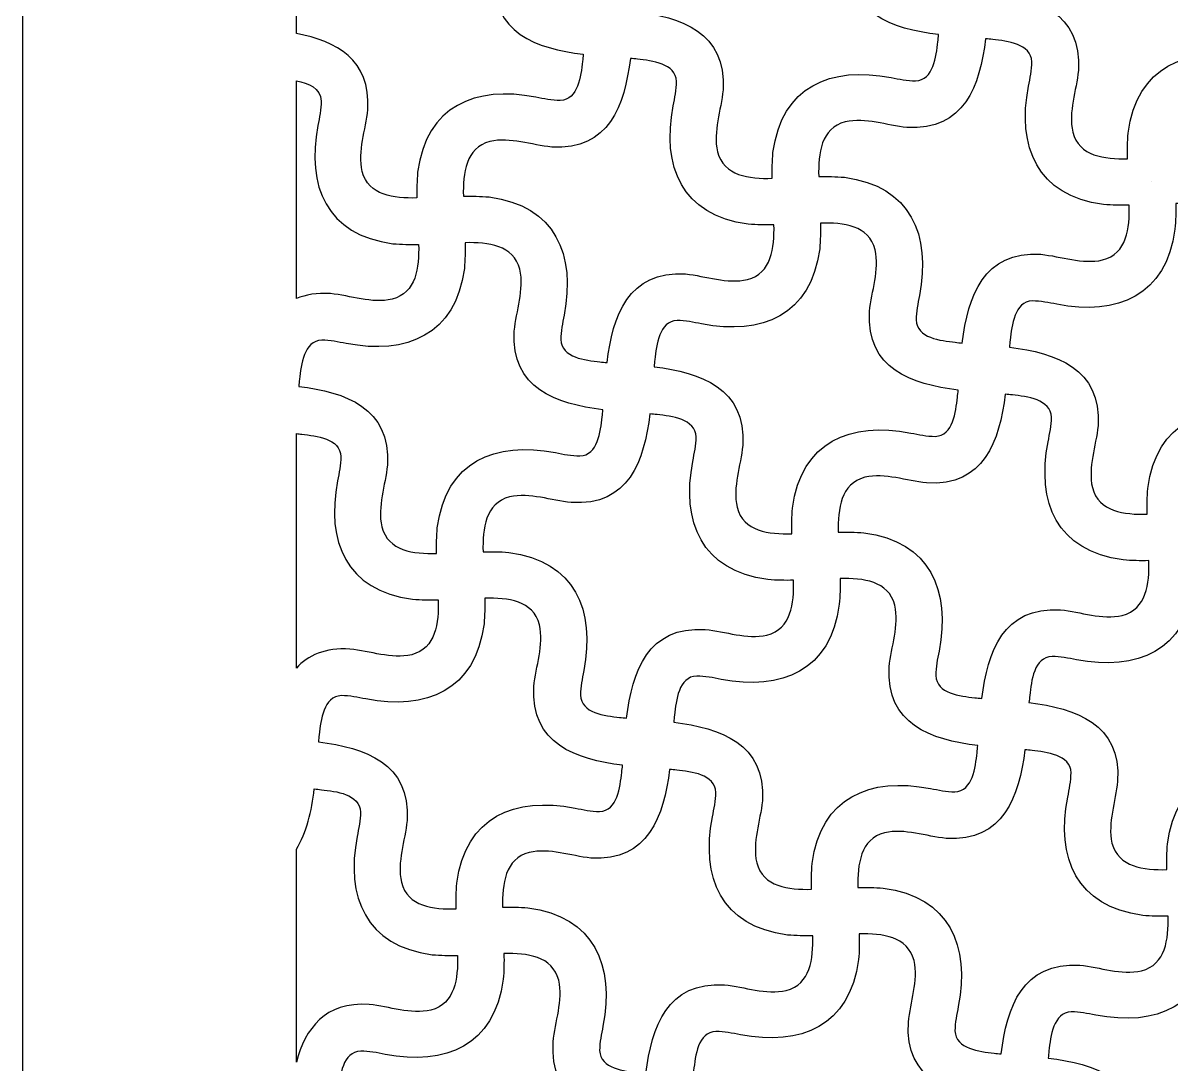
# Model space of a CAD drawing. Header units: centimetres. Extents: x -9.1 to 8.1, y -13.8 to 13.3.
# Drawn here: x -9.087 to -5.467, y -0.747 to 2.534 of the extents above; entities that cross this region are included whole.
import ezdxf

# ---------------------------------------------------------------- set-up
doc = ezdxf.new("R2010")
doc.units = ezdxf.units.CM
doc.header["$MEASUREMENT"] = 0
doc.layers.add('layer 1', color=7, linetype='Continuous')

msp = doc.modelspace()

# ---------------------------------------------------------------- linework, layer by layer
at = {"layer": 'layer 1', "color": 177}
msp.add_open_spline([(-1.69795, 13.32705), (-4.16105, 13.32705), (-6.62414, 13.32705), (-9.08724, 13.32705), (-9.08724, 13.32705), (-9.08724, 5.09483), (-9.08724, -3.13739), (-9.08724, -11.36961), (-9.08724, -11.36961), (-9.08722, -11.36961), (-9.0872, -11.36961), (-9.08718, -11.36961), (-9.08718, -11.36961), (-9.08718, -12.16875), (-9.08718, -12.96789), (-9.08718, -13.76703), (-9.08718, -13.76703), (-8.79982, -13.76703), (-8.51246, -13.76703), (-8.2251, -13.76703), (-8.2251, -13.76703), (-8.2251, -13.64388), (-8.2251, -13.52072), (-8.2251, -13.39756), (-8.2251, -13.39756), (-7.92113, -13.39756), (-7.61716, -13.39756), (-7.3132, -13.39756), (-7.3132, -13.39756), (-7.3132, -13.15691), (-7.3132, -12.91625), (-7.3132, -12.67559), (-7.3132, -12.67559), (-7.19023, -12.67314), (-7.06725, -12.67069), (-6.94428, -12.66823), (-6.94428, -12.66823), (-6.92244, -12.7305), (-6.89383, -12.78451), (-6.84631, -12.83217), (-6.84631, -12.83217), (-6.79979, -12.87884), (-6.75171, -12.90769), (-6.69523, -12.92082), (-6.69523, -12.92082), (-6.62049, -12.9382), (-6.54156, -12.93063), (-6.48156, -12.87829), (-6.48156, -12.87829), (-6.4235, -12.82762), (-6.39, -12.74648), (-6.37796, -12.66908), (-6.37796, -12.66908), (-6.34361, -12.67255), (-6.31439, -12.67175), (-6.28683, -12.6678), (-6.28683, -12.6678), (-6.1493, -12.64812), (-6.08434, -12.5611), (-6.07273, -12.42988), (-6.07273, -12.42988), (-6.06989, -12.39772), (-6.07215, -12.36598), (-6.08236, -12.33803), (-6.08236, -12.33803), (-6.0802, -12.33857), (-6.07804, -12.33911), (-6.07588, -12.33965), (-6.07588, -12.33965), (-6.02735, -12.35643), (-5.97882, -12.37321), (-5.93029, -12.38999), (-5.93029, -12.38999), (-5.90117, -12.68736), (-5.67154, -12.91889), (-5.39256, -12.91889), (-5.39256, -12.91889), (-5.11359, -12.91889), (-4.88395, -12.68736), (-4.85483, -12.38999), (-4.85483, -12.38999), (-4.8063, -12.37321), (-4.75777, -12.35643), (-4.70924, -12.33965), (-4.70924, -12.33965), (-4.70708, -12.33911), (-4.70492, -12.33857), (-4.70276, -12.33803), (-4.70276, -12.33803), (-4.71298, -12.36598), (-4.71524, -12.39772), (-4.71239, -12.42988), (-4.71239, -12.42988), (-4.70078, -12.5611), (-4.63583, -12.64812), (-4.4983, -12.6678), (-4.4983, -12.6678), (-4.47074, -12.67175), (-4.44152, -12.67255), (-4.40717, -12.66908), (-4.40717, -12.66908), (-4.39513, -12.74648), (-4.36163, -12.82762), (-4.30356, -12.87829), (-4.30356, -12.87829), (-4.24356, -12.93063), (-4.16463, -12.9382), (-4.0899, -12.92082), (-4.0899, -12.92082), (-4.03342, -12.90769), (-3.98534, -12.87884), (-3.93881, -12.83217), (-3.93881, -12.83217), (-3.8913, -12.78451), (-3.86269, -12.7305), (-3.84085, -12.66823), (-3.84085, -12.66823), (-3.71787, -12.67069), (-3.5949, -12.67314), (-3.47192, -12.67559), (-3.47192, -12.67559), (-3.47192, -12.91625), (-3.47192, -13.15691), (-3.47192, -13.39756), (-3.47192, -13.39756), (-3.16796, -13.39756), (-2.864, -13.39756), (-2.56003, -13.39756), (-2.56003, -13.39756), (-2.56003, -13.52072), (-2.56003, -13.64388), (-2.56003, -13.76703), (-2.56003, -13.76703), (-2.27267, -13.76703), (-1.98531, -13.76703), (-1.69795, -13.76703), (-1.69795, -13.76703), (-1.69795, -12.96789), (-1.69795, -12.16875), (-1.69795, -11.36961), (-1.69795, -11.36961), (-1.69795, -3.13739), (-1.69795, 5.09483), (-1.69795, 13.32705)], degree=3, knots=[0, 0, 0, 0, 0.027027, 0.027027, 0.027027, 0.027027, 0.0540541, 0.0540541, 0.0540541, 0.0540541, 0.0810811, 0.0810811, 0.0810811, 0.0810811, 0.1081081, 0.1081081, 0.1081081, 0.1081081, 0.1351351, 0.1351351, 0.1351351, 0.1351351, 0.1621622, 0.1621622, 0.1621622, 0.1621622, 0.1891892, 0.1891892, 0.1891892, 0.1891892, 0.2162162, 0.2162162, 0.2162162, 0.2162162, 0.2432432, 0.2432432, 0.2432432, 0.2432432, 0.2702703, 0.2702703, 0.2702703, 0.2702703, 0.2972973, 0.2972973, 0.2972973, 0.2972973, 0.3243243, 0.3243243, 0.3243243, 0.3243243, 0.3513514, 0.3513514, 0.3513514, 0.3513514, 0.3783784, 0.3783784, 0.3783784, 0.3783784, 0.4054054, 0.4054054, 0.4054054, 0.4054054, 0.4324324, 0.4324324, 0.4324324, 0.4324324, 0.4594595, 0.4594595, 0.4594595, 0.4594595, 0.4864865, 0.4864865, 0.4864865, 0.4864865, 0.5135135, 0.5135135, 0.5135135, 0.5135135, 0.5405405, 0.5405405, 0.5405405, 0.5405405, 0.5675676, 0.5675676, 0.5675676, 0.5675676, 0.5945946, 0.5945946, 0.5945946, 0.5945946, 0.6216216, 0.6216216, 0.6216216, 0.6216216, 0.6486486, 0.6486486, 0.6486486, 0.6486486, 0.6756757, 0.6756757, 0.6756757, 0.6756757, 0.7027027, 0.7027027, 0.7027027, 0.7027027, 0.7297297, 0.7297297, 0.7297297, 0.7297297, 0.7567568, 0.7567568, 0.7567568, 0.7567568, 0.7837838, 0.7837838, 0.7837838, 0.7837838, 0.8108108, 0.8108108, 0.8108108, 0.8108108, 0.8378378, 0.8378378, 0.8378378, 0.8378378, 0.8648649, 0.8648649, 0.8648649, 0.8648649, 0.8918919, 0.8918919, 0.8918919, 0.8918919, 0.9189189, 0.9189189, 0.9189189, 0.9189189, 0.9459459, 0.9459459, 0.9459459, 0.9459459, 1, 1, 1, 1], dxfattribs=at)
at = {"layer": 'layer 1', "color": 7}
for points, knots in [([(-5.604, 2.10669), (-5.67689, 2.10499), (-5.7565, 2.11392), (-5.77678, 2.19053), (-5.77678, 2.19053), (-5.79093, 2.25503), (-5.76539, 2.32096), (-5.75893, 2.38515), (-5.75893, 2.38515), (-5.74807, 2.5665), (-5.89118, 2.61489), (-6.03851, 2.63317), (-6.03851, 2.63317), (-6.0378, 2.64076), (-6.03705, 2.64826), (-6.03623, 2.65564), (-6.03623, 2.65564), (-6.0309, 2.70137), (-6.02313, 2.77623), (-5.96582, 2.77892), (-5.96582, 2.77892), (-5.93978, 2.77862), (-5.91431, 2.77328), (-5.88882, 2.76833), (-5.88882, 2.76833), (-5.69878, 2.7317), (-5.54359, 2.7949), (-5.5162, 3.00509), (-5.5162, 3.00509), (-5.51386, 3.03218), (-5.51356, 3.05909), (-5.51402, 3.08605), (-5.51402, 3.08605), (-5.44113, 3.08774), (-5.36152, 3.0788), (-5.34124, 3.0022), (-5.34124, 3.0022), (-5.32709, 2.93768), (-5.35263, 2.87177), (-5.35908, 2.80758), (-5.35908, 2.80758), (-5.36995, 2.62622), (-5.22685, 2.57784), (-5.07952, 2.55955), (-5.07952, 2.55955), (-5.08022, 2.55198), (-5.08097, 2.54446), (-5.0818, 2.53708), (-5.0818, 2.53708), (-5.08712, 2.49136), (-5.0949, 2.4165), (-5.1522, 2.4138), (-5.1522, 2.4138), (-5.17825, 2.41411), (-5.20372, 2.41945), (-5.2292, 2.42439), (-5.2292, 2.42439), (-5.41924, 2.46103), (-5.57443, 2.39781), (-5.60182, 2.18764), (-5.60182, 2.18764), (-5.60416, 2.16055), (-5.60446, 2.13364), (-5.604, 2.10669)], [0, 0, 0, 0, 0.0588235, 0.0588235, 0.0588235, 0.0588235, 0.1176471, 0.1176471, 0.1176471, 0.1176471, 0.1764706, 0.1764706, 0.1764706, 0.1764706, 0.2352941, 0.2352941, 0.2352941, 0.2352941, 0.2941176, 0.2941176, 0.2941176, 0.2941176, 0.3529412, 0.3529412, 0.3529412, 0.3529412, 0.4117647, 0.4117647, 0.4117647, 0.4117647, 0.4705882, 0.4705882, 0.4705882, 0.4705882, 0.5294118, 0.5294118, 0.5294118, 0.5294118, 0.5882353, 0.5882353, 0.5882353, 0.5882353, 0.6470588, 0.6470588, 0.6470588, 0.6470588, 0.7058824, 0.7058824, 0.7058824, 0.7058824, 0.7647059, 0.7647059, 0.7647059, 0.7647059, 0.8235294, 0.8235294, 0.8235294, 0.8235294, 0.8823529, 0.8823529, 0.8823529, 0.8823529, 1, 1, 1, 1]), ([(-7.15892, 2.5713), (-7.15822, 2.57888), (-7.15747, 2.58638), (-7.15664, 2.59377), (-7.15664, 2.59377), (-7.15132, 2.6395), (-7.14354, 2.71435), (-7.08624, 2.71704), (-7.08624, 2.71704), (-7.06019, 2.71675), (-7.03472, 2.7114), (-7.00924, 2.70646), (-7.00924, 2.70646), (-6.81918, 2.66984), (-6.66401, 2.73303), (-6.63662, 2.94322), (-6.63662, 2.94322), (-6.63428, 2.97031), (-6.63398, 2.9972), (-6.63444, 3.02417), (-6.63444, 3.02417), (-6.56155, 3.02587), (-6.48194, 3.01693), (-6.46165, 2.94031), (-6.46165, 2.94031), (-6.44749, 2.87581), (-6.47305, 2.80988), (-6.4795, 2.74569), (-6.4795, 2.74569), (-6.49037, 2.56435), (-6.34726, 2.51595), (-6.19993, 2.49767), (-6.19993, 2.49767), (-6.20063, 2.49009), (-6.20139, 2.48259), (-6.20221, 2.4752), (-6.20221, 2.4752), (-6.20753, 2.42948), (-6.21531, 2.35462), (-6.27261, 2.35193), (-6.27261, 2.35193), (-6.29866, 2.35222), (-6.32413, 2.35757), (-6.34961, 2.36251), (-6.34961, 2.36251), (-6.53966, 2.39914), (-6.69485, 2.33594), (-6.72224, 2.12576), (-6.72224, 2.12576), (-6.72458, 2.09868), (-6.72488, 2.07176), (-6.72441, 2.04482), (-6.72441, 2.04482), (-6.79731, 2.04311), (-6.87691, 2.05204), (-6.8972, 2.12865), (-6.8972, 2.12865), (-6.91135, 2.19316), (-6.8858, 2.25909), (-6.87934, 2.32329), (-6.87934, 2.32329), (-6.86849, 2.50462), (-7.01159, 2.55302), (-7.15892, 2.5713)], [0, 0, 0, 0, 0.0588235, 0.0588235, 0.0588235, 0.0588235, 0.1176471, 0.1176471, 0.1176471, 0.1176471, 0.1764706, 0.1764706, 0.1764706, 0.1764706, 0.2352941, 0.2352941, 0.2352941, 0.2352941, 0.2941176, 0.2941176, 0.2941176, 0.2941176, 0.3529412, 0.3529412, 0.3529412, 0.3529412, 0.4117647, 0.4117647, 0.4117647, 0.4117647, 0.4705882, 0.4705882, 0.4705882, 0.4705882, 0.5294118, 0.5294118, 0.5294118, 0.5294118, 0.5882353, 0.5882353, 0.5882353, 0.5882353, 0.6470588, 0.6470588, 0.6470588, 0.6470588, 0.7058824, 0.7058824, 0.7058824, 0.7058824, 0.7647059, 0.7647059, 0.7647059, 0.7647059, 0.8235294, 0.8235294, 0.8235294, 0.8235294, 0.8823529, 0.8823529, 0.8823529, 0.8823529, 1, 1, 1, 1]), ([(-8.22515, 2.65127), (-8.22515, 2.6012), (-8.22515, 2.55113), (-8.22515, 2.50106), (-8.22515, 2.50106), (-8.09897, 2.47713), (-7.99024, 2.42033), (-7.99976, 2.26141), (-7.99976, 2.26141), (-8.00622, 2.19721), (-8.03177, 2.13128), (-8.01762, 2.06678), (-8.01762, 2.06678), (-7.99733, 1.99017), (-7.91772, 1.98123), (-7.84483, 1.98293), (-7.84483, 1.98293), (-7.84528, 2.00988), (-7.84499, 2.03679), (-7.84265, 2.06387), (-7.84265, 2.06387), (-7.81526, 2.27407), (-7.66007, 2.33727), (-7.47003, 2.30064), (-7.47003, 2.30064), (-7.44455, 2.29569), (-7.41908, 2.29034), (-7.39303, 2.29006), (-7.39303, 2.29006), (-7.33573, 2.29275), (-7.32795, 2.36761), (-7.32263, 2.41333), (-7.32263, 2.41333), (-7.3218, 2.42072), (-7.32105, 2.42822), (-7.32035, 2.43581), (-7.32035, 2.43581), (-7.46768, 2.45408), (-7.61078, 2.50248), (-7.59993, 2.68382), (-7.59993, 2.68382), (-7.59347, 2.74802), (-7.56792, 2.81394), (-7.58207, 2.87845), (-7.58207, 2.87845), (-7.60236, 2.95505), (-7.68195, 2.96398), (-7.75484, 2.96229), (-7.75484, 2.96229), (-7.75439, 2.93533), (-7.75469, 2.90842), (-7.75703, 2.88133), (-7.75703, 2.88133), (-7.78441, 2.67115), (-7.9396, 2.60795), (-8.12965, 2.64458), (-8.12965, 2.64458), (-8.15513, 2.64953), (-8.18061, 2.65486), (-8.20666, 2.65516), (-8.20666, 2.65516), (-8.21351, 2.65484), (-8.21964, 2.65349), (-8.22515, 2.65127)], [0, 0, 0, 0, 0.0588235, 0.0588235, 0.0588235, 0.0588235, 0.1176471, 0.1176471, 0.1176471, 0.1176471, 0.1764706, 0.1764706, 0.1764706, 0.1764706, 0.2352941, 0.2352941, 0.2352941, 0.2352941, 0.2941176, 0.2941176, 0.2941176, 0.2941176, 0.3529412, 0.3529412, 0.3529412, 0.3529412, 0.4117647, 0.4117647, 0.4117647, 0.4117647, 0.4705882, 0.4705882, 0.4705882, 0.4705882, 0.5294118, 0.5294118, 0.5294118, 0.5294118, 0.5882353, 0.5882353, 0.5882353, 0.5882353, 0.6470588, 0.6470588, 0.6470588, 0.6470588, 0.7058824, 0.7058824, 0.7058824, 0.7058824, 0.7647059, 0.7647059, 0.7647059, 0.7647059, 0.8235294, 0.8235294, 0.8235294, 0.8235294, 0.8823529, 0.8823529, 0.8823529, 0.8823529, 1, 1, 1, 1]), ([(-6.57795, 2.0502), (-6.57965, 2.12309), (-6.57073, 2.2027), (-6.49411, 2.223), (-6.49411, 2.223), (-6.42961, 2.23715), (-6.36368, 2.21159), (-6.29947, 2.20514), (-6.29947, 2.20514), (-6.11814, 2.19427), (-6.06975, 2.33738), (-6.05148, 2.48471), (-6.05148, 2.48471), (-6.04389, 2.48402), (-6.03639, 2.48325), (-6.029, 2.48243), (-6.029, 2.48243), (-5.98327, 2.47711), (-5.90841, 2.46933), (-5.90572, 2.41203), (-5.90572, 2.41203), (-5.90602, 2.38599), (-5.91136, 2.36051), (-5.9163, 2.33503), (-5.9163, 2.33503), (-5.95293, 2.14498), (-5.88974, 1.98979), (-5.67956, 1.9624), (-5.67956, 1.9624), (-5.65246, 1.96006), (-5.62556, 1.95976), (-5.5986, 1.96021), (-5.5986, 1.96021), (-5.5969, 1.88733), (-5.60584, 1.80774), (-5.68245, 1.78744), (-5.68245, 1.78744), (-5.74694, 1.77329), (-5.81287, 1.79885), (-5.87708, 1.8053), (-5.87708, 1.8053), (-6.05842, 1.81615), (-6.1068, 1.67305), (-6.12509, 1.52573), (-6.12509, 1.52573), (-6.13266, 1.52642), (-6.14016, 1.52717), (-6.14756, 1.528), (-6.14756, 1.528), (-6.19328, 1.53332), (-6.26814, 1.54111), (-6.27084, 1.5984), (-6.27084, 1.5984), (-6.27054, 1.62445), (-6.2652, 1.64992), (-6.26025, 1.6754), (-6.26025, 1.6754), (-6.22363, 1.86546), (-6.28683, 2.02065), (-6.49701, 2.04802), (-6.49701, 2.04802), (-6.52409, 2.05038), (-6.551, 2.05065), (-6.57795, 2.0502)], [0, 0, 0, 0, 0.0588235, 0.0588235, 0.0588235, 0.0588235, 0.1176471, 0.1176471, 0.1176471, 0.1176471, 0.1764706, 0.1764706, 0.1764706, 0.1764706, 0.2352941, 0.2352941, 0.2352941, 0.2352941, 0.2941176, 0.2941176, 0.2941176, 0.2941176, 0.3529412, 0.3529412, 0.3529412, 0.3529412, 0.4117647, 0.4117647, 0.4117647, 0.4117647, 0.4705882, 0.4705882, 0.4705882, 0.4705882, 0.5294118, 0.5294118, 0.5294118, 0.5294118, 0.5882353, 0.5882353, 0.5882353, 0.5882353, 0.6470588, 0.6470588, 0.6470588, 0.6470588, 0.7058824, 0.7058824, 0.7058824, 0.7058824, 0.7647059, 0.7647059, 0.7647059, 0.7647059, 0.8235294, 0.8235294, 0.8235294, 0.8235294, 0.8823529, 0.8823529, 0.8823529, 0.8823529, 1, 1, 1, 1]), ([(-7.69837, 1.98833), (-7.70007, 2.06122), (-7.69114, 2.14083), (-7.61453, 2.16111), (-7.61453, 2.16111), (-7.55002, 2.17528), (-7.48409, 2.14972), (-7.4199, 2.14326), (-7.4199, 2.14326), (-7.23855, 2.1324), (-7.19016, 2.27551), (-7.17188, 2.42283), (-7.17188, 2.42283), (-7.16431, 2.42213), (-7.1568, 2.42138), (-7.14942, 2.42055), (-7.14942, 2.42055), (-7.10368, 2.41523), (-7.02884, 2.40746), (-7.02613, 2.35015), (-7.02613, 2.35015), (-7.02643, 2.32411), (-7.03178, 2.29863), (-7.03671, 2.27315), (-7.03671, 2.27315), (-7.07335, 2.08311), (-7.01015, 1.92792), (-6.79998, 1.90053), (-6.79998, 1.90053), (-6.77288, 1.89819), (-6.74597, 1.89789), (-6.71902, 1.89835), (-6.71902, 1.89835), (-6.71731, 1.82546), (-6.72626, 1.74585), (-6.80287, 1.72557), (-6.80287, 1.72557), (-6.86737, 1.71142), (-6.93329, 1.73696), (-6.99749, 1.74342), (-6.99749, 1.74342), (-7.17883, 1.75428), (-7.22722, 1.61117), (-7.24549, 1.46385), (-7.24549, 1.46385), (-7.25309, 1.46456), (-7.26059, 1.4653), (-7.26798, 1.46612), (-7.26798, 1.46612), (-7.3137, 1.47145), (-7.38856, 1.47922), (-7.39125, 1.53653), (-7.39125, 1.53653), (-7.39095, 1.56257), (-7.38562, 1.58804), (-7.38067, 1.61353), (-7.38067, 1.61353), (-7.34404, 1.80358), (-7.40724, 1.95876), (-7.61742, 1.98615), (-7.61742, 1.98615), (-7.64451, 1.98849), (-7.67142, 1.98879), (-7.69837, 1.98833)], [0, 0, 0, 0, 0.0588235, 0.0588235, 0.0588235, 0.0588235, 0.1176471, 0.1176471, 0.1176471, 0.1176471, 0.1764706, 0.1764706, 0.1764706, 0.1764706, 0.2352941, 0.2352941, 0.2352941, 0.2352941, 0.2941176, 0.2941176, 0.2941176, 0.2941176, 0.3529412, 0.3529412, 0.3529412, 0.3529412, 0.4117647, 0.4117647, 0.4117647, 0.4117647, 0.4705882, 0.4705882, 0.4705882, 0.4705882, 0.5294118, 0.5294118, 0.5294118, 0.5294118, 0.5882353, 0.5882353, 0.5882353, 0.5882353, 0.6470588, 0.6470588, 0.6470588, 0.6470588, 0.7058824, 0.7058824, 0.7058824, 0.7058824, 0.7647059, 0.7647059, 0.7647059, 0.7647059, 0.8235294, 0.8235294, 0.8235294, 0.8235294, 0.8823529, 0.8823529, 0.8823529, 0.8823529, 1, 1, 1, 1]), ([(-8.22515, 2.35228), (-8.22515, 2.12338), (-8.22515, 1.89448), (-8.22515, 1.66558), (-8.22515, 1.66558), (-8.19586, 1.67813), (-8.16057, 1.68409), (-8.11791, 1.68154), (-8.11791, 1.68154), (-8.05371, 1.67509), (-7.98779, 1.64954), (-7.92328, 1.66369), (-7.92328, 1.66369), (-7.84667, 1.68398), (-7.83773, 1.76358), (-7.83942, 1.83647), (-7.83942, 1.83647), (-7.86638, 1.83602), (-7.89329, 1.8363), (-7.92038, 1.83864), (-7.92038, 1.83864), (-8.13056, 1.86604), (-8.19376, 2.02124), (-8.15713, 2.21128), (-8.15713, 2.21128), (-8.15218, 2.23676), (-8.14685, 2.26223), (-8.14655, 2.28828), (-8.14655, 2.28828), (-8.14846, 2.32896), (-8.18674, 2.34468), (-8.22515, 2.35228)], [0, 0, 0, 0, 0.1111111, 0.1111111, 0.1111111, 0.1111111, 0.2222222, 0.2222222, 0.2222222, 0.2222222, 0.3333333, 0.3333333, 0.3333333, 0.3333333, 0.4444444, 0.4444444, 0.4444444, 0.4444444, 0.5555556, 0.5555556, 0.5555556, 0.5555556, 0.6666667, 0.6666667, 0.6666667, 0.6666667, 0.7777778, 0.7777778, 0.7777778, 0.7777778, 1, 1, 1, 1]), ([(-5.52807, 2.03615), (-5.52807, 2.03615), (-5.52807, 2.03615), (-5.52807, 2.03615), (-5.52807, 2.03615), (-5.52807, 2.03615), (-5.52807, 2.03615), (-5.52807, 2.03615), (-5.52807, 2.03615), (-5.52807, 2.03615), (-5.52807, 2.03615), (-5.52807, 2.03615), (-5.52807, 2.03615), (-5.52807, 2.03615), (-5.52807, 2.03615), (-5.52807, 2.03615)], [0, 0, 0, 0, 0.2, 0.2, 0.2, 0.2, 0.4, 0.4, 0.4, 0.4, 0.6, 0.6, 0.6, 0.6, 1, 1, 1, 1]), ([(-5.54212, 0.98627), (-5.61502, 0.98457), (-5.69462, 0.99351), (-5.71491, 1.07012), (-5.71491, 1.07012), (-5.72906, 1.13463), (-5.70352, 1.20056), (-5.69705, 1.26474), (-5.69705, 1.26474), (-5.68618, 1.44609), (-5.8293, 1.49448), (-5.97662, 1.51275), (-5.97662, 1.51275), (-5.97592, 1.52035), (-5.97517, 1.52785), (-5.97435, 1.53522), (-5.97435, 1.53522), (-5.96903, 1.58096), (-5.96124, 1.65582), (-5.90395, 1.65851), (-5.90395, 1.65851), (-5.8779, 1.65821), (-5.85242, 1.65287), (-5.82695, 1.64793), (-5.82695, 1.64793), (-5.6369, 1.6113), (-5.4817, 1.6745), (-5.45432, 1.88468), (-5.45432, 1.88468), (-5.45198, 1.91176), (-5.45169, 1.93867), (-5.45215, 1.96564), (-5.45215, 1.96564), (-5.37926, 1.96733), (-5.29964, 1.95839), (-5.27936, 1.88177), (-5.27936, 1.88177), (-5.2652, 1.81728), (-5.29076, 1.75135), (-5.29721, 1.68715), (-5.29721, 1.68715), (-5.30808, 1.50581), (-5.16497, 1.45742), (-5.01764, 1.43914), (-5.01764, 1.43914), (-5.01835, 1.43155), (-5.01908, 1.42405), (-5.01992, 1.41667), (-5.01992, 1.41667), (-5.02524, 1.37094), (-5.03302, 1.29608), (-5.09032, 1.29339), (-5.09032, 1.29339), (-5.11636, 1.29369), (-5.14184, 1.29904), (-5.16733, 1.30397), (-5.16733, 1.30397), (-5.35737, 1.3406), (-5.51256, 1.2774), (-5.53995, 1.06722), (-5.53995, 1.06722), (-5.54229, 1.04013), (-5.54259, 1.01322), (-5.54212, 0.98627)], [0, 0, 0, 0, 0.0588235, 0.0588235, 0.0588235, 0.0588235, 0.1176471, 0.1176471, 0.1176471, 0.1176471, 0.1764706, 0.1764706, 0.1764706, 0.1764706, 0.2352941, 0.2352941, 0.2352941, 0.2352941, 0.2941176, 0.2941176, 0.2941176, 0.2941176, 0.3529412, 0.3529412, 0.3529412, 0.3529412, 0.4117647, 0.4117647, 0.4117647, 0.4117647, 0.4705882, 0.4705882, 0.4705882, 0.4705882, 0.5294118, 0.5294118, 0.5294118, 0.5294118, 0.5882353, 0.5882353, 0.5882353, 0.5882353, 0.6470588, 0.6470588, 0.6470588, 0.6470588, 0.7058824, 0.7058824, 0.7058824, 0.7058824, 0.7647059, 0.7647059, 0.7647059, 0.7647059, 0.8235294, 0.8235294, 0.8235294, 0.8235294, 0.8823529, 0.8823529, 0.8823529, 0.8823529, 1, 1, 1, 1]), ([(-6.66254, 0.92439), (-6.73543, 0.92268), (-6.81503, 0.93163), (-6.83533, 1.00824), (-6.83533, 1.00824), (-6.84946, 1.07274), (-6.82393, 1.13867), (-6.81747, 1.20286), (-6.81747, 1.20286), (-6.8066, 1.38421), (-6.94972, 1.4326), (-7.09703, 1.45088), (-7.09703, 1.45088), (-7.09633, 1.45846), (-7.09559, 1.46596), (-7.09477, 1.47335), (-7.09477, 1.47335), (-7.08945, 1.51908), (-7.08166, 1.59394), (-7.02437, 1.59663), (-7.02437, 1.59663), (-6.99831, 1.59633), (-6.97284, 1.59099), (-6.94735, 1.58604), (-6.94735, 1.58604), (-6.75731, 1.54942), (-6.60212, 1.61261), (-6.57473, 1.8228), (-6.57473, 1.8228), (-6.57239, 1.84989), (-6.5721, 1.8768), (-6.57255, 1.90375), (-6.57255, 1.90375), (-6.49966, 1.90545), (-6.42007, 1.89651), (-6.39977, 1.8199), (-6.39977, 1.8199), (-6.38562, 1.7554), (-6.41116, 1.68948), (-6.41762, 1.62527), (-6.41762, 1.62527), (-6.42849, 1.44393), (-6.28539, 1.39554), (-6.13806, 1.37726), (-6.13806, 1.37726), (-6.13875, 1.36968), (-6.13951, 1.36218), (-6.14034, 1.35479), (-6.14034, 1.35479), (-6.14565, 1.30907), (-6.15342, 1.23421), (-6.21074, 1.23152), (-6.21074, 1.23152), (-6.23677, 1.23182), (-6.26225, 1.23715), (-6.28774, 1.2421), (-6.28774, 1.2421), (-6.47778, 1.27872), (-6.63296, 1.21552), (-6.66036, 1.00535), (-6.66036, 1.00535), (-6.6627, 0.97826), (-6.66299, 0.95135), (-6.66254, 0.92439)], [0, 0, 0, 0, 0.0588235, 0.0588235, 0.0588235, 0.0588235, 0.1176471, 0.1176471, 0.1176471, 0.1176471, 0.1764706, 0.1764706, 0.1764706, 0.1764706, 0.2352941, 0.2352941, 0.2352941, 0.2352941, 0.2941176, 0.2941176, 0.2941176, 0.2941176, 0.3529412, 0.3529412, 0.3529412, 0.3529412, 0.4117647, 0.4117647, 0.4117647, 0.4117647, 0.4705882, 0.4705882, 0.4705882, 0.4705882, 0.5294118, 0.5294118, 0.5294118, 0.5294118, 0.5882353, 0.5882353, 0.5882353, 0.5882353, 0.6470588, 0.6470588, 0.6470588, 0.6470588, 0.7058824, 0.7058824, 0.7058824, 0.7058824, 0.7647059, 0.7647059, 0.7647059, 0.7647059, 0.8235294, 0.8235294, 0.8235294, 0.8235294, 0.8823529, 0.8823529, 0.8823529, 0.8823529, 1, 1, 1, 1]), ([(-7.78296, 0.86251), (-7.85584, 0.86081), (-7.93544, 0.86975), (-7.95574, 0.94636), (-7.95574, 0.94636), (-7.96989, 1.01087), (-7.94435, 1.0768), (-7.93788, 1.14099), (-7.93788, 1.14099), (-7.92703, 1.32234), (-8.07014, 1.37073), (-8.21745, 1.389), (-8.21745, 1.389), (-8.21676, 1.39659), (-8.21601, 1.40409), (-8.21518, 1.41148), (-8.21518, 1.41148), (-8.20986, 1.45721), (-8.20209, 1.53206), (-8.14478, 1.53476), (-8.14478, 1.53476), (-8.11874, 1.53446), (-8.09326, 1.52911), (-8.06778, 1.52417), (-8.06778, 1.52417), (-7.87774, 1.48754), (-7.72255, 1.55074), (-7.69515, 1.76093), (-7.69515, 1.76093), (-7.69281, 1.78802), (-7.69252, 1.81491), (-7.69297, 1.84188), (-7.69297, 1.84188), (-7.62008, 1.84357), (-7.54048, 1.83464), (-7.52018, 1.75802), (-7.52018, 1.75802), (-7.50603, 1.69352), (-7.53158, 1.6276), (-7.53804, 1.5634), (-7.53804, 1.5634), (-7.5489, 1.38206), (-7.40579, 1.33367), (-7.25848, 1.31539), (-7.25848, 1.31539), (-7.25916, 1.3078), (-7.25993, 1.3003), (-7.26074, 1.29291), (-7.26074, 1.29291), (-7.26606, 1.24719), (-7.27385, 1.17233), (-7.33116, 1.16964), (-7.33116, 1.16964), (-7.35719, 1.16993), (-7.38266, 1.17528), (-7.40816, 1.18022), (-7.40816, 1.18022), (-7.59819, 1.21685), (-7.75339, 1.15365), (-7.78078, 0.94347), (-7.78078, 0.94347), (-7.78312, 0.91637), (-7.78341, 0.88946), (-7.78296, 0.86251)], [0, 0, 0, 0, 0.0588235, 0.0588235, 0.0588235, 0.0588235, 0.1176471, 0.1176471, 0.1176471, 0.1176471, 0.1764706, 0.1764706, 0.1764706, 0.1764706, 0.2352941, 0.2352941, 0.2352941, 0.2352941, 0.2941176, 0.2941176, 0.2941176, 0.2941176, 0.3529412, 0.3529412, 0.3529412, 0.3529412, 0.4117647, 0.4117647, 0.4117647, 0.4117647, 0.4705882, 0.4705882, 0.4705882, 0.4705882, 0.5294118, 0.5294118, 0.5294118, 0.5294118, 0.5882353, 0.5882353, 0.5882353, 0.5882353, 0.6470588, 0.6470588, 0.6470588, 0.6470588, 0.7058824, 0.7058824, 0.7058824, 0.7058824, 0.7647059, 0.7647059, 0.7647059, 0.7647059, 0.8235294, 0.8235294, 0.8235294, 0.8235294, 0.8823529, 0.8823529, 0.8823529, 0.8823529, 1, 1, 1, 1]), ([(-6.06321, 0.40532), (-6.0708, 0.406), (-6.0783, 0.40676), (-6.08569, 0.40758), (-6.08569, 0.40758), (-6.13141, 0.4129), (-6.20627, 0.42068), (-6.20896, 0.47798), (-6.20896, 0.47798), (-6.20866, 0.50403), (-6.20331, 0.5295), (-6.19837, 0.55499), (-6.19837, 0.55499), (-6.16175, 0.74503), (-6.22495, 0.90022), (-6.43513, 0.92762), (-6.43513, 0.92762), (-6.46222, 0.92996), (-6.48913, 0.93024), (-6.51608, 0.9298), (-6.51608, 0.9298), (-6.51777, 1.00268), (-6.50885, 1.0823), (-6.43224, 1.10258), (-6.43224, 1.10258), (-6.36774, 1.11673), (-6.3018, 1.09119), (-6.2376, 1.08473), (-6.2376, 1.08473), (-6.05626, 1.07387), (-6.00788, 1.21698), (-5.98959, 1.36429), (-5.98959, 1.36429), (-5.982, 1.3636), (-5.9745, 1.36284), (-5.96711, 1.36202), (-5.96711, 1.36202), (-5.92139, 1.3567), (-5.84653, 1.34891), (-5.84384, 1.29161), (-5.84384, 1.29161), (-5.84414, 1.26558), (-5.84948, 1.24011), (-5.85442, 1.21461), (-5.85442, 1.21461), (-5.89105, 1.02457), (-5.82785, 0.86938), (-5.61767, 0.84199), (-5.61767, 0.84199), (-5.59059, 0.83965), (-5.56368, 0.83936), (-5.53673, 0.8398), (-5.53673, 0.8398), (-5.53502, 0.76692), (-5.54397, 0.68731), (-5.62058, 0.66702), (-5.62058, 0.66702), (-5.68508, 0.65287), (-5.751, 0.67842), (-5.81519, 0.68488), (-5.81519, 0.68488), (-5.99654, 0.69574), (-6.04493, 0.55263), (-6.06321, 0.40532)], [0, 0, 0, 0, 0.0588235, 0.0588235, 0.0588235, 0.0588235, 0.1176471, 0.1176471, 0.1176471, 0.1176471, 0.1764706, 0.1764706, 0.1764706, 0.1764706, 0.2352941, 0.2352941, 0.2352941, 0.2352941, 0.2941176, 0.2941176, 0.2941176, 0.2941176, 0.3529412, 0.3529412, 0.3529412, 0.3529412, 0.4117647, 0.4117647, 0.4117647, 0.4117647, 0.4705882, 0.4705882, 0.4705882, 0.4705882, 0.5294118, 0.5294118, 0.5294118, 0.5294118, 0.5882353, 0.5882353, 0.5882353, 0.5882353, 0.6470588, 0.6470588, 0.6470588, 0.6470588, 0.7058824, 0.7058824, 0.7058824, 0.7058824, 0.7647059, 0.7647059, 0.7647059, 0.7647059, 0.8235294, 0.8235294, 0.8235294, 0.8235294, 0.8823529, 0.8823529, 0.8823529, 0.8823529, 1, 1, 1, 1]), ([(-7.63649, 0.86791), (-7.6382, 0.9408), (-7.62925, 1.02041), (-7.55264, 1.0407), (-7.55264, 1.0407), (-7.48814, 1.05486), (-7.42222, 1.0293), (-7.35802, 1.02285), (-7.35802, 1.02285), (-7.17668, 1.01198), (-7.12829, 1.15509), (-7.11001, 1.30242), (-7.11001, 1.30242), (-7.10242, 1.30172), (-7.09492, 1.30096), (-7.08754, 1.30014), (-7.08754, 1.30014), (-7.04181, 1.29482), (-6.96695, 1.28704), (-6.96426, 1.22974), (-6.96426, 1.22974), (-6.96456, 1.2037), (-6.96989, 1.17822), (-6.97484, 1.15274), (-6.97484, 1.15274), (-7.01147, 0.96269), (-6.94827, 0.8075), (-6.73809, 0.78012), (-6.73809, 0.78012), (-6.711, 0.77777), (-6.68408, 0.77747), (-6.65713, 0.77792), (-6.65713, 0.77792), (-6.65544, 0.70504), (-6.66438, 0.62544), (-6.74099, 0.60515), (-6.74099, 0.60515), (-6.8055, 0.591), (-6.87142, 0.61655), (-6.93561, 0.62301), (-6.93561, 0.62301), (-7.11696, 0.63386), (-7.16534, 0.49076), (-7.18363, 0.34344), (-7.18363, 0.34344), (-7.19122, 0.34413), (-7.19872, 0.34488), (-7.20609, 0.34571), (-7.20609, 0.34571), (-7.25183, 0.35103), (-7.32669, 0.35882), (-7.32938, 0.41611), (-7.32938, 0.41611), (-7.32908, 0.44216), (-7.32373, 0.46763), (-7.3188, 0.49311), (-7.3188, 0.49311), (-7.28217, 0.68317), (-7.34537, 0.83836), (-7.55555, 0.86573), (-7.55555, 0.86573), (-7.58263, 0.86807), (-7.60954, 0.86837), (-7.63649, 0.86791)], [0, 0, 0, 0, 0.0588235, 0.0588235, 0.0588235, 0.0588235, 0.1176471, 0.1176471, 0.1176471, 0.1176471, 0.1764706, 0.1764706, 0.1764706, 0.1764706, 0.2352941, 0.2352941, 0.2352941, 0.2352941, 0.2941176, 0.2941176, 0.2941176, 0.2941176, 0.3529412, 0.3529412, 0.3529412, 0.3529412, 0.4117647, 0.4117647, 0.4117647, 0.4117647, 0.4705882, 0.4705882, 0.4705882, 0.4705882, 0.5294118, 0.5294118, 0.5294118, 0.5294118, 0.5882353, 0.5882353, 0.5882353, 0.5882353, 0.6470588, 0.6470588, 0.6470588, 0.6470588, 0.7058824, 0.7058824, 0.7058824, 0.7058824, 0.7647059, 0.7647059, 0.7647059, 0.7647059, 0.8235294, 0.8235294, 0.8235294, 0.8235294, 0.8823529, 0.8823529, 0.8823529, 0.8823529, 1, 1, 1, 1]), ([(-8.22515, 1.24004), (-8.22515, 0.99362), (-8.22515, 0.74719), (-8.22515, 0.50076), (-8.22515, 0.50076), (-8.18813, 0.54165), (-8.13455, 0.56583), (-8.05603, 0.56112), (-8.05603, 0.56112), (-7.99183, 0.55467), (-7.9259, 0.52911), (-7.8614, 0.54328), (-7.8614, 0.54328), (-7.7848, 0.56356), (-7.77586, 0.64317), (-7.77756, 0.71606), (-7.77756, 0.71606), (-7.80451, 0.7156), (-7.83142, 0.71589), (-7.8585, 0.71824), (-7.8585, 0.71824), (-8.0687, 0.74563), (-8.13188, 0.90082), (-8.09526, 1.09086), (-8.09526, 1.09086), (-8.09032, 1.11635), (-8.08497, 1.14182), (-8.08467, 1.16786), (-8.08467, 1.16786), (-8.08737, 1.22517), (-8.16223, 1.23294), (-8.20795, 1.23826), (-8.20795, 1.23826), (-8.21363, 1.2389), (-8.21937, 1.23949), (-8.22515, 1.24004)], [0, 0, 0, 0, 0.1, 0.1, 0.1, 0.1, 0.2, 0.2, 0.2, 0.2, 0.3, 0.3, 0.3, 0.3, 0.4, 0.4, 0.4, 0.4, 0.5, 0.5, 0.5, 0.5, 0.6, 0.6, 0.6, 0.6, 0.7, 0.7, 0.7, 0.7, 0.8, 0.8, 0.8, 0.8, 1, 1, 1, 1]), ([(-5.48025, -0.13415), (-5.55314, -0.13584), (-5.63274, -0.1269), (-5.65304, -0.05029), (-5.65304, -0.05029), (-5.66719, 0.0142), (-5.64163, 0.08013), (-5.63518, 0.14432), (-5.63518, 0.14432), (-5.62431, 0.32567), (-5.76743, 0.37406), (-5.91475, 0.39234), (-5.91475, 0.39234), (-5.91406, 0.39993), (-5.91331, 0.40742), (-5.91248, 0.41481), (-5.91248, 0.41481), (-5.90716, 0.46054), (-5.89937, 0.5354), (-5.84208, 0.53809), (-5.84208, 0.53809), (-5.81602, 0.53779), (-5.79055, 0.53246), (-5.76508, 0.5275), (-5.76508, 0.5275), (-5.57502, 0.49088), (-5.41983, 0.55407), (-5.39244, 0.76426), (-5.39244, 0.76426), (-5.3901, 0.79135), (-5.38981, 0.81826), (-5.39026, 0.84522), (-5.39026, 0.84522), (-5.31738, 0.84691), (-5.23778, 0.83797), (-5.21748, 0.76137), (-5.21748, 0.76137), (-5.20334, 0.69687), (-5.22889, 0.63093), (-5.23534, 0.56674), (-5.23534, 0.56674), (-5.2462, 0.38539), (-5.10308, 0.33701), (-4.95577, 0.31872), (-4.95577, 0.31872), (-4.95647, 0.31113), (-4.95722, 0.30363), (-4.95804, 0.29626), (-4.95804, 0.29626), (-4.96336, 0.25053), (-4.97115, 0.17567), (-5.02845, 0.17297), (-5.02845, 0.17297), (-5.0545, 0.17327), (-5.07997, 0.17861), (-5.10545, 0.18355), (-5.10545, 0.18355), (-5.29549, 0.22018), (-5.45069, 0.15698), (-5.47807, -0.0532), (-5.47807, -0.0532), (-5.48041, -0.08028), (-5.4807, -0.10719), (-5.48025, -0.13415)], [0, 0, 0, 0, 0.0588235, 0.0588235, 0.0588235, 0.0588235, 0.1176471, 0.1176471, 0.1176471, 0.1176471, 0.1764706, 0.1764706, 0.1764706, 0.1764706, 0.2352941, 0.2352941, 0.2352941, 0.2352941, 0.2941176, 0.2941176, 0.2941176, 0.2941176, 0.3529412, 0.3529412, 0.3529412, 0.3529412, 0.4117647, 0.4117647, 0.4117647, 0.4117647, 0.4705882, 0.4705882, 0.4705882, 0.4705882, 0.5294118, 0.5294118, 0.5294118, 0.5294118, 0.5882353, 0.5882353, 0.5882353, 0.5882353, 0.6470588, 0.6470588, 0.6470588, 0.6470588, 0.7058824, 0.7058824, 0.7058824, 0.7058824, 0.7647059, 0.7647059, 0.7647059, 0.7647059, 0.8235294, 0.8235294, 0.8235294, 0.8235294, 0.8823529, 0.8823529, 0.8823529, 0.8823529, 1, 1, 1, 1]), ([(-6.51068, 0.78333), (-6.43779, 0.78502), (-6.35819, 0.7761), (-6.33789, 0.69948), (-6.33789, 0.69948), (-6.32374, 0.63498), (-6.34929, 0.56905), (-6.35575, 0.50486), (-6.35575, 0.50486), (-6.36661, 0.32352), (-6.2235, 0.27513), (-6.07619, 0.25685), (-6.07619, 0.25685), (-6.07687, 0.24926), (-6.07763, 0.24176), (-6.07845, 0.23437), (-6.07845, 0.23437), (-6.08377, 0.18865), (-6.09156, 0.11379), (-6.14885, 0.1111), (-6.14885, 0.1111), (-6.1749, 0.1114), (-6.20037, 0.11673), (-6.22585, 0.12168), (-6.22585, 0.12168), (-6.41591, 0.15831), (-6.57109, 0.09511), (-6.59849, -0.11507), (-6.59849, -0.11507), (-6.60083, -0.14216), (-6.60112, -0.16907), (-6.60067, -0.19602), (-6.60067, -0.19602), (-6.67355, -0.19772), (-6.75315, -0.18879), (-6.77345, -0.11218), (-6.77345, -0.11218), (-6.7876, -0.04767), (-6.76206, 0.01826), (-6.7556, 0.08245), (-6.7556, 0.08245), (-6.74474, 0.2638), (-6.88785, 0.31219), (-7.03516, 0.33046), (-7.03516, 0.33046), (-7.03446, 0.33806), (-7.03371, 0.34556), (-7.03289, 0.35293), (-7.03289, 0.35293), (-7.02757, 0.39865), (-7.01978, 0.47353), (-6.96248, 0.47621), (-6.96248, 0.47621), (-6.93645, 0.47592), (-6.91097, 0.47058), (-6.88548, 0.46564), (-6.88548, 0.46564), (-6.69544, 0.42901), (-6.54026, 0.49221), (-6.51286, 0.70239), (-6.51286, 0.70239), (-6.51052, 0.72947), (-6.51023, 0.75639), (-6.51068, 0.78333)], [0, 0, 0, 0, 0.0588235, 0.0588235, 0.0588235, 0.0588235, 0.1176471, 0.1176471, 0.1176471, 0.1176471, 0.1764706, 0.1764706, 0.1764706, 0.1764706, 0.2352941, 0.2352941, 0.2352941, 0.2352941, 0.2941176, 0.2941176, 0.2941176, 0.2941176, 0.3529412, 0.3529412, 0.3529412, 0.3529412, 0.4117647, 0.4117647, 0.4117647, 0.4117647, 0.4705882, 0.4705882, 0.4705882, 0.4705882, 0.5294118, 0.5294118, 0.5294118, 0.5294118, 0.5882353, 0.5882353, 0.5882353, 0.5882353, 0.6470588, 0.6470588, 0.6470588, 0.6470588, 0.7058824, 0.7058824, 0.7058824, 0.7058824, 0.7647059, 0.7647059, 0.7647059, 0.7647059, 0.8235294, 0.8235294, 0.8235294, 0.8235294, 0.8823529, 0.8823529, 0.8823529, 0.8823529, 1, 1, 1, 1]), ([(-7.72107, -0.25789), (-7.79396, -0.25959), (-7.87357, -0.25066), (-7.89386, -0.17405), (-7.89386, -0.17405), (-7.90802, -0.10955), (-7.88246, -0.04362), (-7.87601, 0.02057), (-7.87601, 0.02057), (-7.86514, 0.20191), (-8.00826, 0.25031), (-8.15558, 0.26858), (-8.15558, 0.26858), (-8.15489, 0.27617), (-8.15412, 0.28367), (-8.1533, 0.29106), (-8.1533, 0.29106), (-8.14798, 0.33679), (-8.1402, 0.41165), (-8.0829, 0.41434), (-8.0829, 0.41434), (-8.05686, 0.41404), (-8.03139, 0.4087), (-8.00589, 0.40376), (-8.00589, 0.40376), (-7.81585, 0.36712), (-7.66067, 0.43032), (-7.63327, 0.6405), (-7.63327, 0.6405), (-7.63093, 0.6676), (-7.63063, 0.6945), (-7.6311, 0.72146), (-7.6311, 0.72146), (-7.5582, 0.72316), (-7.47861, 0.71422), (-7.45831, 0.63761), (-7.45831, 0.63761), (-7.44416, 0.57311), (-7.46971, 0.50719), (-7.47617, 0.44298), (-7.47617, 0.44298), (-7.48702, 0.26165), (-7.34392, 0.21325), (-7.1966, 0.19498), (-7.1966, 0.19498), (-7.19729, 0.18739), (-7.19804, 0.17989), (-7.19887, 0.1725), (-7.19887, 0.1725), (-7.20419, 0.12678), (-7.21198, 0.05192), (-7.26927, 0.04923), (-7.26927, 0.04923), (-7.29532, 0.04951), (-7.32079, 0.05486), (-7.34627, 0.05981), (-7.34627, 0.05981), (-7.53632, 0.09644), (-7.6915, 0.03323), (-7.7189, -0.17694), (-7.7189, -0.17694), (-7.72125, -0.20403), (-7.72153, -0.23094), (-7.72107, -0.25789)], [0, 0, 0, 0, 0.0588235, 0.0588235, 0.0588235, 0.0588235, 0.1176471, 0.1176471, 0.1176471, 0.1176471, 0.1764706, 0.1764706, 0.1764706, 0.1764706, 0.2352941, 0.2352941, 0.2352941, 0.2352941, 0.2941176, 0.2941176, 0.2941176, 0.2941176, 0.3529412, 0.3529412, 0.3529412, 0.3529412, 0.4117647, 0.4117647, 0.4117647, 0.4117647, 0.4705882, 0.4705882, 0.4705882, 0.4705882, 0.5294118, 0.5294118, 0.5294118, 0.5294118, 0.5882353, 0.5882353, 0.5882353, 0.5882353, 0.6470588, 0.6470588, 0.6470588, 0.6470588, 0.7058824, 0.7058824, 0.7058824, 0.7058824, 0.7647059, 0.7647059, 0.7647059, 0.7647059, 0.8235294, 0.8235294, 0.8235294, 0.8235294, 0.8823529, 0.8823529, 0.8823529, 0.8823529, 1, 1, 1, 1]), ([(-6.45422, -0.19036), (-6.45588, -0.11754), (-6.44688, -0.03811), (-6.37035, -0.01783), (-6.37035, -0.01783), (-6.30585, -0.00369), (-6.23993, -0.02924), (-6.17573, -0.03569), (-6.17573, -0.03569), (-5.99439, -0.04656), (-5.94599, 0.09656), (-5.92772, 0.24388), (-5.92772, 0.24388), (-5.92013, 0.24317), (-5.91263, 0.24244), (-5.90524, 0.24161), (-5.90524, 0.24161), (-5.85952, 0.23629), (-5.78466, 0.2285), (-5.78197, 0.17121), (-5.78197, 0.17121), (-5.78227, 0.14515), (-5.7876, 0.11968), (-5.79255, 0.09419), (-5.79255, 0.09419), (-5.82918, -0.09585), (-5.76598, -0.25104), (-5.5558, -0.27843), (-5.5558, -0.27843), (-5.52911, -0.28073), (-5.5026, -0.28104), (-5.47606, -0.28062), (-5.47606, -0.28062), (-5.47438, -0.35345), (-5.48339, -0.43288), (-5.55991, -0.45314), (-5.55991, -0.45314), (-5.62441, -0.46729), (-5.69034, -0.44175), (-5.75453, -0.4353), (-5.75453, -0.4353), (-5.93588, -0.42443), (-5.98427, -0.56755), (-6.00254, -0.71486), (-6.00254, -0.71486), (-6.01013, -0.71416), (-6.01763, -0.71341), (-6.02502, -0.71259), (-6.02502, -0.71259), (-6.07074, -0.70727), (-6.14561, -0.69948), (-6.14829, -0.64219), (-6.14829, -0.64219), (-6.148, -0.61613), (-6.14266, -0.59066), (-6.13772, -0.56518), (-6.13772, -0.56518), (-6.10109, -0.37514), (-6.16428, -0.21995), (-6.37447, -0.19256), (-6.37447, -0.19256), (-6.40116, -0.19026), (-6.42767, -0.18993), (-6.45422, -0.19036)], [0, 0, 0, 0, 0.0588235, 0.0588235, 0.0588235, 0.0588235, 0.1176471, 0.1176471, 0.1176471, 0.1176471, 0.1764706, 0.1764706, 0.1764706, 0.1764706, 0.2352941, 0.2352941, 0.2352941, 0.2352941, 0.2941176, 0.2941176, 0.2941176, 0.2941176, 0.3529412, 0.3529412, 0.3529412, 0.3529412, 0.4117647, 0.4117647, 0.4117647, 0.4117647, 0.4705882, 0.4705882, 0.4705882, 0.4705882, 0.5294118, 0.5294118, 0.5294118, 0.5294118, 0.5882353, 0.5882353, 0.5882353, 0.5882353, 0.6470588, 0.6470588, 0.6470588, 0.6470588, 0.7058824, 0.7058824, 0.7058824, 0.7058824, 0.7647059, 0.7647059, 0.7647059, 0.7647059, 0.8235294, 0.8235294, 0.8235294, 0.8235294, 0.8823529, 0.8823529, 0.8823529, 0.8823529, 1, 1, 1, 1]), ([(-7.57463, -0.25223), (-7.5763, -0.17941), (-7.56729, -0.09998), (-7.49077, -0.07972), (-7.49077, -0.07972), (-7.42628, -0.06556), (-7.36035, -0.09111), (-7.29614, -0.09756), (-7.29614, -0.09756), (-7.1148, -0.10843), (-7.0664, 0.03467), (-7.04813, 0.182), (-7.04813, 0.182), (-7.04055, 0.1813), (-7.03304, 0.18055), (-7.02566, 0.17972), (-7.02566, 0.17972), (-6.97994, 0.1744), (-6.90508, 0.16662), (-6.90238, 0.10932), (-6.90238, 0.10932), (-6.90268, 0.08329), (-6.90802, 0.0578), (-6.91297, 0.03232), (-6.91297, 0.03232), (-6.94959, -0.15772), (-6.88639, -0.31291), (-6.67622, -0.3403), (-6.67622, -0.3403), (-6.64953, -0.3426), (-6.62302, -0.34292), (-6.59647, -0.3425), (-6.59647, -0.3425), (-6.59479, -0.41532), (-6.60381, -0.49477), (-6.68032, -0.51501), (-6.68032, -0.51501), (-6.74483, -0.52918), (-6.81074, -0.50363), (-6.87495, -0.49717), (-6.87495, -0.49717), (-7.05629, -0.4863), (-7.10469, -0.62942), (-7.12297, -0.77674), (-7.12297, -0.77674), (-7.13054, -0.77603), (-7.13805, -0.7753), (-7.14543, -0.77446), (-7.14543, -0.77446), (-7.19117, -0.76915), (-7.26603, -0.76136), (-7.26871, -0.70407), (-7.26871, -0.70407), (-7.26842, -0.67802), (-7.26307, -0.65254), (-7.25814, -0.62705), (-7.25814, -0.62705), (-7.2215, -0.43701), (-7.2847, -0.28182), (-7.49488, -0.25443), (-7.49488, -0.25443), (-7.52156, -0.25213), (-7.54808, -0.2518), (-7.57463, -0.25223)], [0, 0, 0, 0, 0.0588235, 0.0588235, 0.0588235, 0.0588235, 0.1176471, 0.1176471, 0.1176471, 0.1176471, 0.1764706, 0.1764706, 0.1764706, 0.1764706, 0.2352941, 0.2352941, 0.2352941, 0.2352941, 0.2941176, 0.2941176, 0.2941176, 0.2941176, 0.3529412, 0.3529412, 0.3529412, 0.3529412, 0.4117647, 0.4117647, 0.4117647, 0.4117647, 0.4705882, 0.4705882, 0.4705882, 0.4705882, 0.5294118, 0.5294118, 0.5294118, 0.5294118, 0.5882353, 0.5882353, 0.5882353, 0.5882353, 0.6470588, 0.6470588, 0.6470588, 0.6470588, 0.7058824, 0.7058824, 0.7058824, 0.7058824, 0.7647059, 0.7647059, 0.7647059, 0.7647059, 0.8235294, 0.8235294, 0.8235294, 0.8235294, 0.8823529, 0.8823529, 0.8823529, 0.8823529, 1, 1, 1, 1]), ([(-8.22515, -0.06956), (-8.22515, -0.29339), (-8.22515, -0.51723), (-8.22515, -0.74106), (-8.22515, -0.74106), (-8.1964, -0.63445), (-8.1357, -0.55064), (-7.99536, -0.55904), (-7.99536, -0.55904), (-7.93117, -0.56551), (-7.86524, -0.59105), (-7.80074, -0.5769), (-7.80074, -0.5769), (-7.72423, -0.55664), (-7.71521, -0.4772), (-7.71689, -0.40438), (-7.71689, -0.40438), (-7.74343, -0.40479), (-7.76995, -0.40449), (-7.79663, -0.40217), (-7.79663, -0.40217), (-8.00681, -0.37479), (-8.07001, -0.2196), (-8.03338, -0.02955), (-8.03338, -0.02955), (-8.02844, -0.00407), (-8.02309, 0.0214), (-8.0228, 0.04745), (-8.0228, 0.04745), (-8.02549, 0.10475), (-8.10035, 0.11253), (-8.14607, 0.11785), (-8.14607, 0.11785), (-8.15346, 0.11868), (-8.16096, 0.11943), (-8.16855, 0.12013), (-8.16855, 0.12013), (-8.17717, 0.05074), (-8.19246, -0.01769), (-8.22515, -0.06956)], [0, 0, 0, 0, 0.0909091, 0.0909091, 0.0909091, 0.0909091, 0.1818182, 0.1818182, 0.1818182, 0.1818182, 0.2727273, 0.2727273, 0.2727273, 0.2727273, 0.3636364, 0.3636364, 0.3636364, 0.3636364, 0.4545455, 0.4545455, 0.4545455, 0.4545455, 0.5454545, 0.5454545, 0.5454545, 0.5454545, 0.6363636, 0.6363636, 0.6363636, 0.6363636, 0.7272727, 0.7272727, 0.7272727, 0.7272727, 0.8181818, 0.8181818, 0.8181818, 0.8181818, 1, 1, 1, 1]), ([(-5.41958, -1.25432), (-5.49247, -1.25602), (-5.57208, -1.24708), (-5.59237, -1.17047), (-5.59237, -1.17047), (-5.60652, -1.10597), (-5.58097, -1.04003), (-5.57452, -0.97584), (-5.57452, -0.97584), (-5.56365, -0.7945), (-5.70676, -0.74612), (-5.85409, -0.72783), (-5.85409, -0.72783), (-5.85338, -0.72025), (-5.85263, -0.71275), (-5.85181, -0.70536), (-5.85181, -0.70536), (-5.84648, -0.65962), (-5.83871, -0.58478), (-5.78141, -0.58209), (-5.78141, -0.58209), (-5.75536, -0.58239), (-5.72989, -0.58772), (-5.7044, -0.59267), (-5.7044, -0.59267), (-5.51435, -0.6293), (-5.35917, -0.56609), (-5.33178, -0.35592), (-5.33178, -0.35592), (-5.32944, -0.32883), (-5.32914, -0.30192), (-5.32959, -0.27497), (-5.32959, -0.27497), (-5.2567, -0.27327), (-5.17711, -0.2822), (-5.15682, -0.35881), (-5.15682, -0.35881), (-5.14267, -0.42331), (-5.16821, -0.48924), (-5.17466, -0.55343), (-5.17466, -0.55343), (-5.18553, -0.73478), (-5.04243, -0.78317), (-4.8951, -0.80144), (-4.8951, -0.80144), (-4.8958, -0.80904), (-4.89655, -0.81654), (-4.89738, -0.82392), (-4.89738, -0.82392), (-4.9027, -0.86965), (-4.91048, -0.94451), (-4.96778, -0.94719), (-4.96778, -0.94719), (-4.99383, -0.9469), (-5.0193, -0.94156), (-5.04478, -0.93662), (-5.04478, -0.93662), (-5.23482, -0.89999), (-5.39001, -0.96318), (-5.4174, -1.17337), (-5.4174, -1.17337), (-5.41974, -1.20046), (-5.42003, -1.22737), (-5.41958, -1.25432)], [0, 0, 0, 0, 0.0588235, 0.0588235, 0.0588235, 0.0588235, 0.1176471, 0.1176471, 0.1176471, 0.1176471, 0.1764706, 0.1764706, 0.1764706, 0.1764706, 0.2352941, 0.2352941, 0.2352941, 0.2352941, 0.2941176, 0.2941176, 0.2941176, 0.2941176, 0.3529412, 0.3529412, 0.3529412, 0.3529412, 0.4117647, 0.4117647, 0.4117647, 0.4117647, 0.4705882, 0.4705882, 0.4705882, 0.4705882, 0.5294118, 0.5294118, 0.5294118, 0.5294118, 0.5882353, 0.5882353, 0.5882353, 0.5882353, 0.6470588, 0.6470588, 0.6470588, 0.6470588, 0.7058824, 0.7058824, 0.7058824, 0.7058824, 0.7647059, 0.7647059, 0.7647059, 0.7647059, 0.8235294, 0.8235294, 0.8235294, 0.8235294, 0.8823529, 0.8823529, 0.8823529, 0.8823529, 1, 1, 1, 1]), ([(-6.45002, -0.33684), (-6.37713, -0.33514), (-6.29752, -0.34408), (-6.27723, -0.42069), (-6.27723, -0.42069), (-6.26307, -0.4852), (-6.28863, -0.55112), (-6.29509, -0.61531), (-6.29509, -0.61531), (-6.30595, -0.79666), (-6.16284, -0.84505), (-6.01551, -0.86333), (-6.01551, -0.86333), (-6.01622, -0.87092), (-6.01697, -0.87841), (-6.01779, -0.88579), (-6.01779, -0.88579), (-6.02312, -0.93153), (-6.03089, -1.00637), (-6.08819, -1.00908), (-6.08819, -1.00908), (-6.11424, -1.00878), (-6.13971, -1.00343), (-6.1652, -0.99848), (-6.1652, -0.99848), (-6.35525, -0.96186), (-6.51043, -1.02506), (-6.53782, -1.23525), (-6.53782, -1.23525), (-6.54016, -1.26233), (-6.54046, -1.28924), (-6.54001, -1.31619), (-6.54001, -1.31619), (-6.6129, -1.3179), (-6.69249, -1.30896), (-6.71278, -1.23234), (-6.71278, -1.23234), (-6.72693, -1.16784), (-6.70139, -1.10192), (-6.69492, -1.03772), (-6.69492, -1.03772), (-6.68407, -0.85638), (-6.82717, -0.80799), (-6.9745, -0.78971), (-6.9745, -0.78971), (-6.9738, -0.78213), (-6.97305, -0.77462), (-6.97222, -0.76724), (-6.97222, -0.76724), (-6.9669, -0.72151), (-6.95912, -0.64665), (-6.90182, -0.64396), (-6.90182, -0.64396), (-6.87577, -0.64426), (-6.8503, -0.64959), (-6.82482, -0.65454), (-6.82482, -0.65454), (-6.63478, -0.69117), (-6.47959, -0.62797), (-6.4522, -0.41779), (-6.4522, -0.41779), (-6.44986, -0.3907), (-6.44957, -0.36379), (-6.45002, -0.33684)], [0, 0, 0, 0, 0.0588235, 0.0588235, 0.0588235, 0.0588235, 0.1176471, 0.1176471, 0.1176471, 0.1176471, 0.1764706, 0.1764706, 0.1764706, 0.1764706, 0.2352941, 0.2352941, 0.2352941, 0.2352941, 0.2941176, 0.2941176, 0.2941176, 0.2941176, 0.3529412, 0.3529412, 0.3529412, 0.3529412, 0.4117647, 0.4117647, 0.4117647, 0.4117647, 0.4705882, 0.4705882, 0.4705882, 0.4705882, 0.5294118, 0.5294118, 0.5294118, 0.5294118, 0.5882353, 0.5882353, 0.5882353, 0.5882353, 0.6470588, 0.6470588, 0.6470588, 0.6470588, 0.7058824, 0.7058824, 0.7058824, 0.7058824, 0.7647059, 0.7647059, 0.7647059, 0.7647059, 0.8235294, 0.8235294, 0.8235294, 0.8235294, 0.8823529, 0.8823529, 0.8823529, 0.8823529, 1, 1, 1, 1]), ([(-7.66042, -1.37807), (-7.73332, -1.37977), (-7.81291, -1.37083), (-7.8332, -1.29422), (-7.8332, -1.29422), (-7.84735, -1.22971), (-7.8218, -1.16379), (-7.81534, -1.09959), (-7.81534, -1.09959), (-7.80448, -0.91825), (-7.94759, -0.86987), (-8.09492, -0.85158), (-8.09492, -0.85158), (-8.09422, -0.84399), (-8.09346, -0.83651), (-8.09264, -0.8291), (-8.09264, -0.8291), (-8.08732, -0.78338), (-8.07954, -0.70853), (-8.02224, -0.70583), (-8.02224, -0.70583), (-7.99619, -0.70613), (-7.97071, -0.71147), (-7.94524, -0.71641), (-7.94524, -0.71641), (-7.75518, -0.75304), (-7.6, -0.68985), (-7.57262, -0.47966), (-7.57262, -0.47966), (-7.57026, -0.45258), (-7.56999, -0.42567), (-7.57044, -0.39872), (-7.57044, -0.39872), (-7.49754, -0.39701), (-7.41794, -0.40596), (-7.39765, -0.48257), (-7.39765, -0.48257), (-7.3835, -0.54707), (-7.40905, -0.61299), (-7.4155, -0.67719), (-7.4155, -0.67719), (-7.42636, -0.85853), (-7.28326, -0.90692), (-7.13593, -0.9252), (-7.13593, -0.9252), (-7.13663, -0.93279), (-7.13738, -0.94028), (-7.13821, -0.94767), (-7.13821, -0.94767), (-7.14353, -0.9934), (-7.15131, -1.06826), (-7.20861, -1.07095), (-7.20861, -1.07095), (-7.23466, -1.07065), (-7.26013, -1.06532), (-7.28561, -1.06037), (-7.28561, -1.06037), (-7.47565, -1.02374), (-7.63084, -1.08694), (-7.65823, -1.29712), (-7.65823, -1.29712), (-7.66057, -1.32421), (-7.66087, -1.35113), (-7.66042, -1.37807)], [0, 0, 0, 0, 0.0588235, 0.0588235, 0.0588235, 0.0588235, 0.1176471, 0.1176471, 0.1176471, 0.1176471, 0.1764706, 0.1764706, 0.1764706, 0.1764706, 0.2352941, 0.2352941, 0.2352941, 0.2352941, 0.2941176, 0.2941176, 0.2941176, 0.2941176, 0.3529412, 0.3529412, 0.3529412, 0.3529412, 0.4117647, 0.4117647, 0.4117647, 0.4117647, 0.4705882, 0.4705882, 0.4705882, 0.4705882, 0.5294118, 0.5294118, 0.5294118, 0.5294118, 0.5882353, 0.5882353, 0.5882353, 0.5882353, 0.6470588, 0.6470588, 0.6470588, 0.6470588, 0.7058824, 0.7058824, 0.7058824, 0.7058824, 0.7647059, 0.7647059, 0.7647059, 0.7647059, 0.8235294, 0.8235294, 0.8235294, 0.8235294, 0.8823529, 0.8823529, 0.8823529, 0.8823529, 1, 1, 1, 1])]:
    msp.add_open_spline(points, degree=3, knots=knots, dxfattribs=at)

doc.saveas('drawing.dxf')
